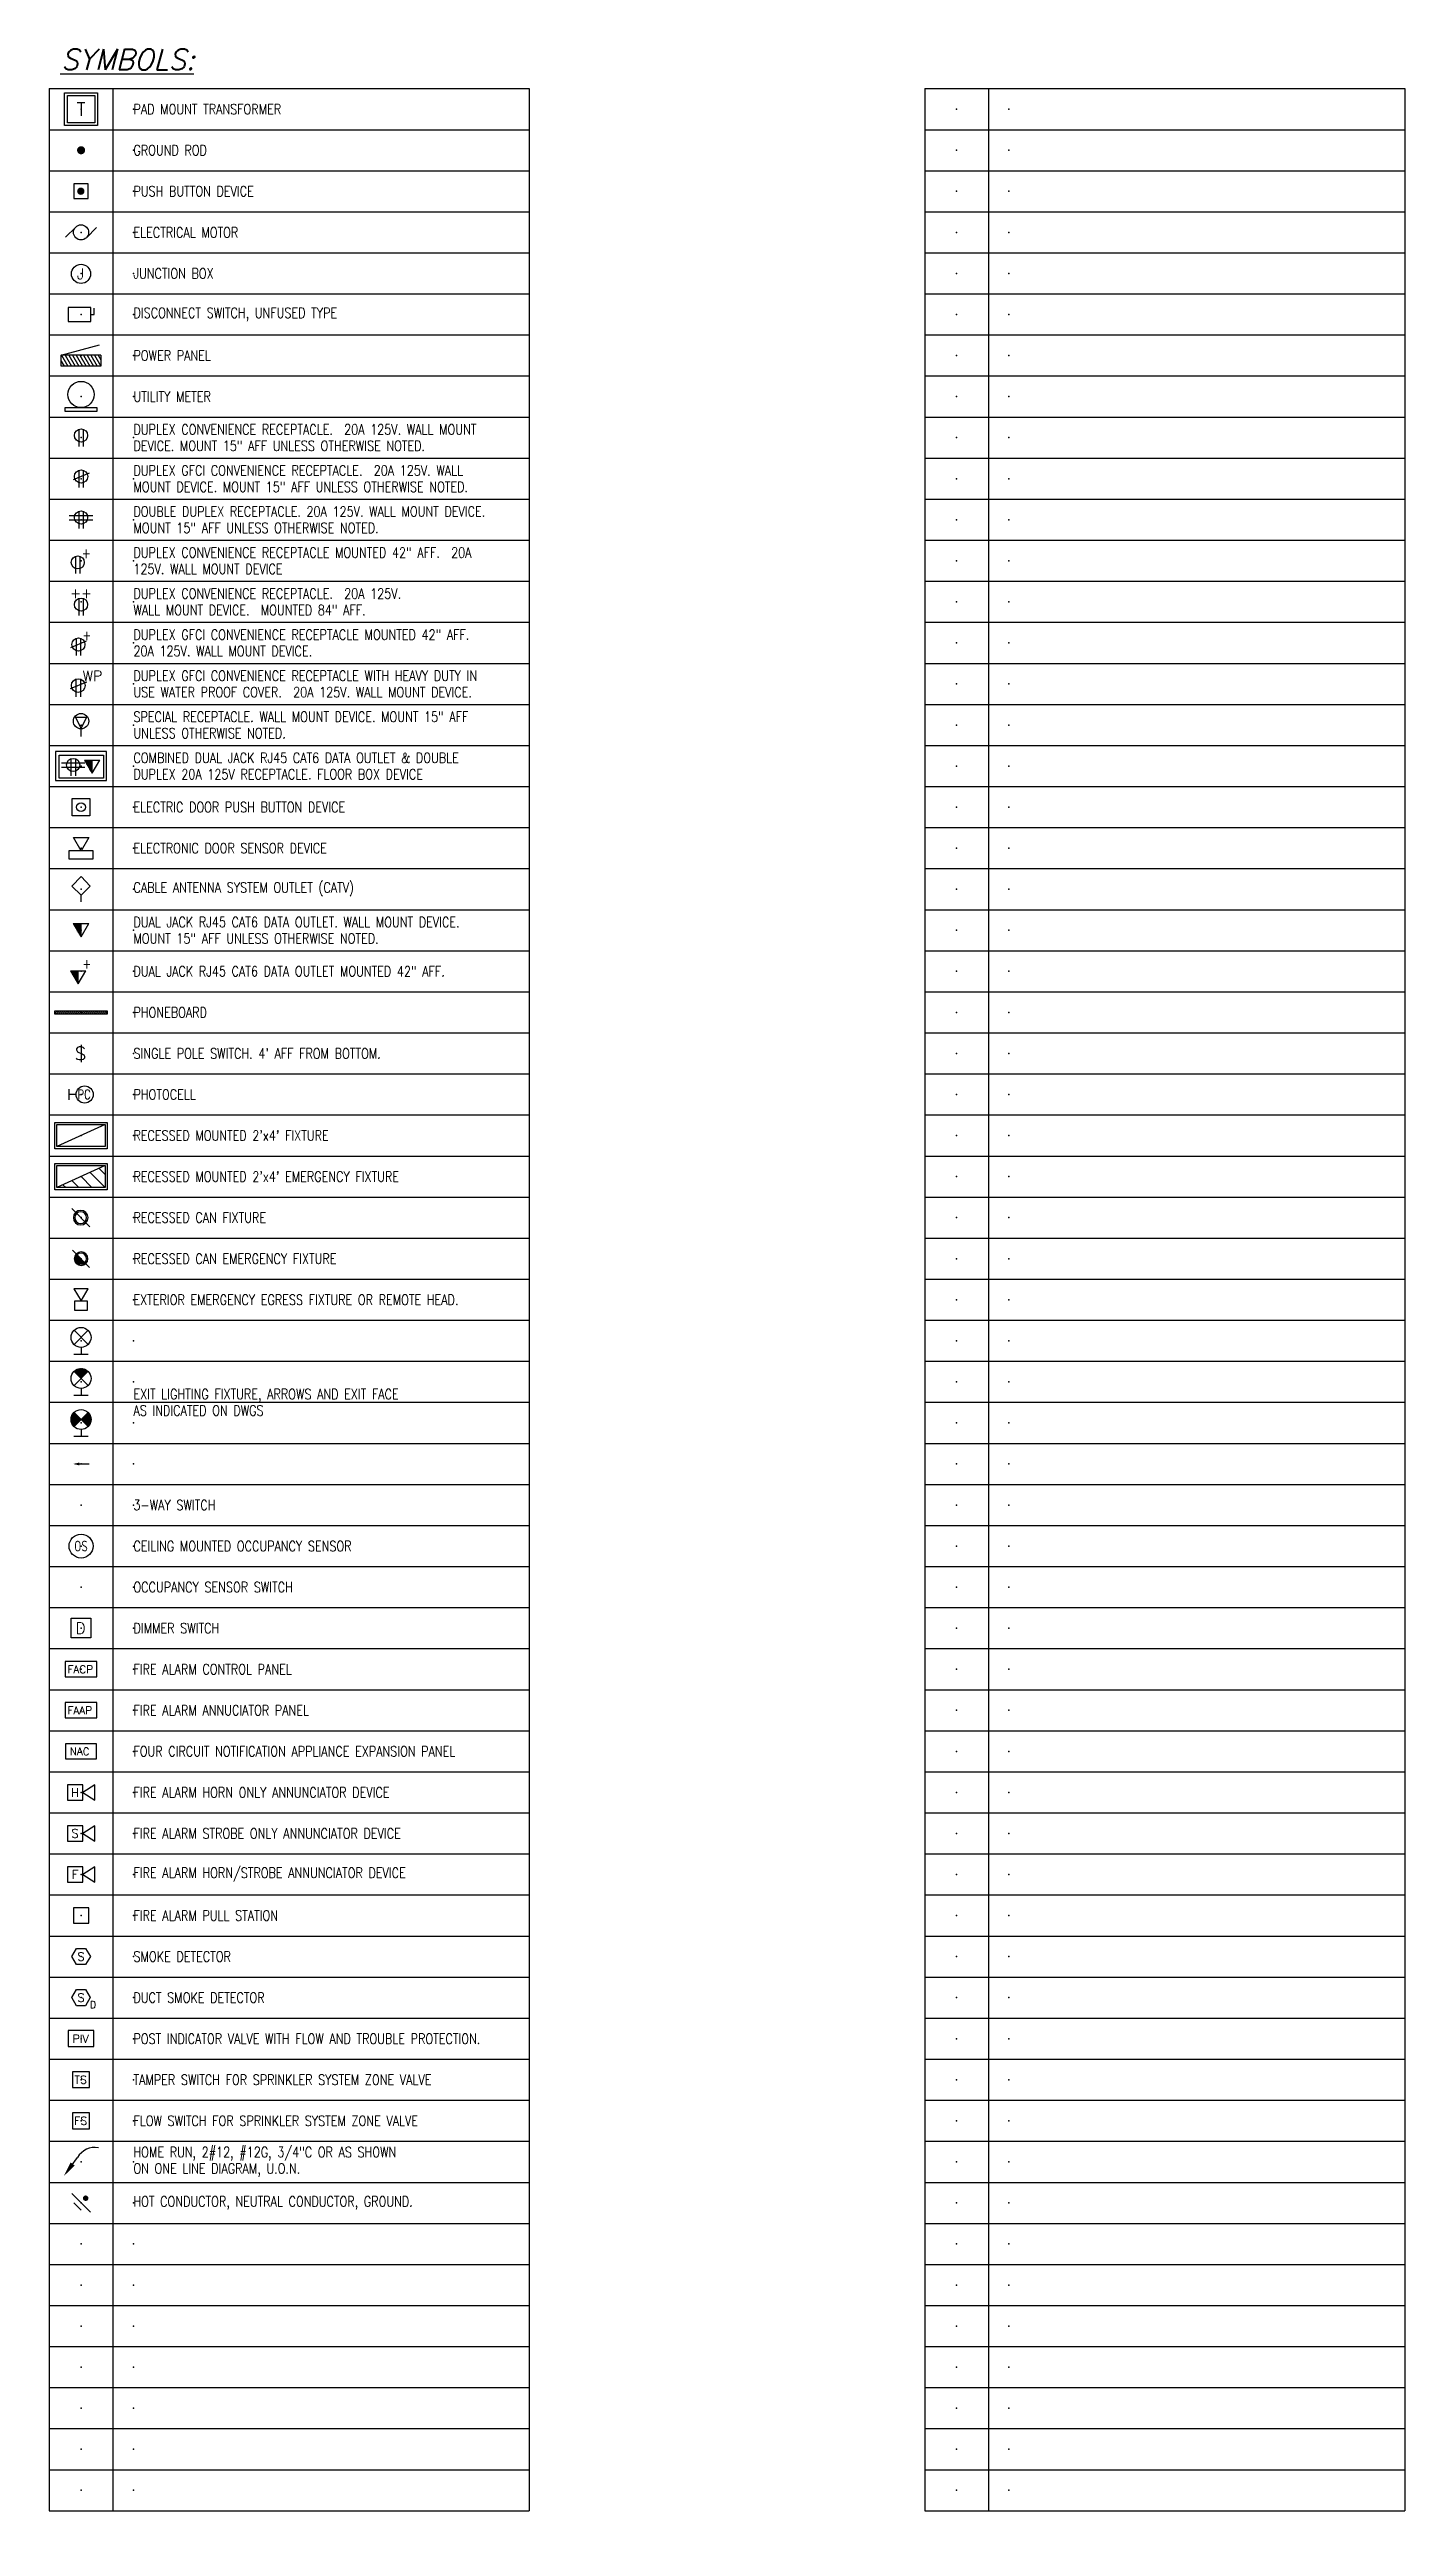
# Model space of a CAD drawing. Header units: inches. Extents: x 40.6 to 53, y 0.3 to 22.7.
import ezdxf
from ezdxf.enums import TextEntityAlignment as Align

# ---------------------------------------------------------------- set-up
doc = ezdxf.new("R2010")
doc.units = ezdxf.units.IN
doc.header["$LTSCALE"] = 0.5
doc.header["$MEASUREMENT"] = 0
for name, color, linetype in [('E-COMM-EQPM-N-D', 5, 'Continuous'), ('E-COMM-WALL-N', 5, 'Continuous'), ('E-FIRE-CLNG-N-D', 240, 'Continuous'), ('E-FIRE-EQPM-N', 240, 'Continuous'), ('E-FIRE-EQPM-N-D', 240, 'Continuous'), ('E-FIRE-WALL-N-D', 240, 'Continuous'), ('E-LITE-CLNG-N', 50, 'Continuous'), ('E-LITE-CLNG-N-D', 50, 'Continuous'), ('E-LITE-EMER-N', 50, 'Continuous'), ('E-LITE-EQPM-N-D', 50, 'Continuous'), ('E-LITE-OCCSENS-CLNG-N-D', 50, 'Continuous'), ('E-LITE-SWCH-N-D', 50, 'Continuous'), ('E-LITE-WALL-N', 50, 'Continuous'), ('E-POWR-CIRC-N', 80, 'Continuous'), ('E-POWR-DEVC-N', 210, 'Continuous'), ('E-POWR-EQPM-N', 210, 'Continuous'), ('E-POWR-EQPM-N-D', 210, 'Continuous'), ('E-POWR-WALL-N', 210, 'Continuous'), ('E-POWR-WALL-N-D', 210, 'Continuous'), ('E-SCHD', 80, 'Continuous'), ('E-SCHD-TEXT', 80, 'Continuous')]:
    doc.layers.add(name, color=color, linetype=linetype)
doc.layers.add('E-POWR-GRND', color=121, linetype='Continuous', lineweight=50)
doc.layers.add('G-Anno-Nplt', color=140, linetype='Continuous', plot=False)
doc.styles.add('NOTES', font='romans.shx', dxfattribs={"width": 0.8})
doc.styles.add('Notes-ms', font='dim.shx', dxfattribs={"width": 0.9, "height": 6})
doc.styles.add('RomanS', font='romans.shx')
doc.styles.add('SIMPLEX', font='txt.shx')
doc.styles.get("Standard").update_dxf_attribs({"font": 'romans.shx', "width": 0.8})
pattern_1 = [(225, (216.6799184, 94.8067605), (0.00220970869, -0.00220970869), [])]

# ---------------------------------------------------------------- blocks, each defined once
blk = doc.blocks.new('Homerun')
blk.add_lwpolyline([(0.069, 0.093), (0.126, 0.171)])
blk.add_arc((0.281, 0.086), 0.176, 78.4171, 151.4061)
blk.add_solid([(0.1, 0.098), (0, 0), (0.063, 0.125)])
blk = doc.blocks.new('JNCTN')
blk.add_circle((0, 0), 3.5)
at = {"style": 'RomanS'}
blk.add_text('J', height=4, dxfattribs=at).set_placement((-0.17, 0), align=Align.MIDDLE_CENTER)
blk = doc.blocks.new('FDISC60_8')
at = {"color": 0}
for p, q in [((8, 5), (10.25, 5)), ((10.25, 5), (10.25, 9.5))]:
    blk.add_line(p, q, dxfattribs=at)
blk.add_lwpolyline([(8, 10), (-8, 10), (-8, 0), (8, 0)], close=True)
at = {"color": 0, "style": 'RomanS', "width": 0.8}
blk.add_attdef('F', text='', height=8, dxfattribs=at).set_placement((0, 5), align=Align.MIDDLE_CENTER)
blk = doc.blocks.new('TRANSFUT')
for points in [[(-15, 15), (15, 15), (15, -15), (-15, -15)], [(-12.5, 12.5), (12.5, 12.5), (12.5, -12.5), (-12.5, -12.5)]]:
    blk.add_lwpolyline(points, close=True)
at = {"style": 'RomanS'}
blk.add_text('T', height=12, dxfattribs=at).set_placement((0, 0), align=Align.MIDDLE_CENTER)
blk = doc.blocks.new('EH9')
for p, q in [((-18, 10), (16.8, 19.3)), ((-18, 0), (-18, 10)), ((18, 10), (-18, 10)), ((-18, 4.5), (-15.4, 0)), ((18, 0), (-18, 0)), ((-17.8, 10), (-12.1, 0)), ((-14.5, 10), (-8.7, 0)), ((-11.1, 10), (-5.4, 0)), ((-7.8, 10), (-2.1, 0)), ((-4.4, 10), (1.3, 0)), ((-1.1, 10), (4.6, 0)), ((2.2, 10), (8, 0)), ((5.6, 10), (11.3, 0)), ((8.9, 10), (14.7, 0)), ((12.3, 10), (18, 0)), ((15.6, 10), (18, 5.8)), ((18, 10), (18, 0))]:
    blk.add_line(p, q)
blk = doc.blocks.new('RCPT8++')
for p, q in [((0, 15.7), (0, 0)), ((4, 15.7), (4, 0))]:
    blk.add_line(p, q)
blk.add_circle((2, 10), 6)
at = {"insert": (2, 25), "char_height": 9, "width": 8.261, "attachment_point": 2, "style": 'RomanS'}
blk.add_mtext('++', dxfattribs=at)
blk = doc.blocks.new('RCPT8')
for p, q in [((0, 15.7), (0, 0)), ((4, 15.7), (4, 0))]:
    blk.add_line(p, q)
blk.add_circle((2, 10), 6)
blk = doc.blocks.new('RCPTGFI4')
for p, q in [((4.6, 6.5), (-2.6, 3.5)), ((0, 7.8), (0, 0)), ((2, 7.8), (2, 0))]:
    blk.add_line(p, q)
blk.add_circle((1, 5), 3)
blk = doc.blocks.new('RCPTGFI4+42')
for p, q in [((4.6, 6.5), (-2.6, 3.5)), ((0, 7.8), (0, 0)), ((2, 7.8), (2, 0))]:
    blk.add_line(p, q)
blk.add_circle((1, 5), 3)
at = {"insert": (2.9, 11.5), "char_height": 4.5, "width": 4.13, "attachment_point": 1, "style": 'RomanS'}
blk.add_mtext('{\\W0.8;+}', dxfattribs=at)
blk = doc.blocks.new('RCPTSP8')
at = {"color": 0}
for p, q in [((0, 7.5), (-5, 17.5)), ((-5, 17.5), (5, 17.5)), ((5, 17.5), (0, 7.5)), ((0, 0), (0, 6.9))]:
    blk.add_line(p, q, dxfattribs=at)
blk.add_circle((0, 13.9), 7, dxfattribs=at)
blk = doc.blocks.new('RCPTDBL8')
at = {"color": 0}
for p, q in [((-8.8, 12), (12.8, 12)), ((-8.8, 8), (12.8, 8)), ((0, 15.7), (0, 0)), ((4, 15.7), (4, 0))]:
    blk.add_line(p, q, dxfattribs=at)
blk.add_circle((2, 10), 6, dxfattribs=at)
blk = doc.blocks.new('RCPTFLDTA4')
for p, q in [((11.6, 13.2), (-11.6, 13.2)), ((-11.6, 13.2), (-11.6, 0)), ((-10, 1.1), (-10, 11.6)), ((-10, 11.6), (10.2, 11.6)), ((10.2, 11.6), (10.2, 1.1)), ((11.6, 0), (11.6, 13.2)), ((-11.6, 0), (11.6, 0)), ((10.2, 1.1), (-10, 1.1))]:
    blk.add_line(p, q)
at = {"color": 0}
for p, q in [((-9, 8.1), (1.8, 8.1)), ((-9, 6.1), (1.8, 6.1)), ((-4.6, 9.9), (-4.6, 2.1)), ((-2.6, 9.9), (-2.6, 2.1))]:
    blk.add_line(p, q, dxfattribs=at)
blk.add_circle((-3.6, 7.1), 3, dxfattribs=at)
at = {"layer": 'E-COMM-EQPM-N-D'}
for p, q in [((1.6, 9.3), (5.1, 3.3)), ((1.6, 9.3), (8.6, 9.3)), ((2.1, 8.5), (2.1, 9.3)), ((2.3, 8.1), (2.3, 9.3)), ((2.5, 7.7), (2.5, 9.3)), ((2.7, 7.3), (2.7, 9.3)), ((2.9, 7), (2.9, 9.3)), ((3.2, 6.6), (3.2, 9.3)), ((3.4, 6.2), (3.4, 9.3)), ((3.6, 5.9), (3.6, 9.3)), ((3.8, 5.5), (3.8, 9.3)), ((4, 5.1), (4, 9.3)), ((4.2, 4.8), (4.2, 9.3)), ((4.4, 4.4), (4.4, 9.3)), ((4.7, 4), (4.7, 9.3)), ((4.9, 3.7), (4.9, 9.3)), ((5.1, 3.3), (5.1, 9.3)), ((5.1, 3.3), (8.6, 9.3))]:
    blk.add_line(p, q, dxfattribs=at)
blk = doc.blocks.new('RCPT8+42')
for p, q in [((0, 15.7), (0, 0)), ((4, 15.7), (4, 0))]:
    blk.add_line(p, q)
blk.add_circle((2, 10), 6)
at = {"insert": (5.8, 23), "char_height": 9, "width": 8.261, "attachment_point": 1, "style": 'RomanS'}
blk.add_mtext('{\\W0.8;+}', dxfattribs=at)
blk = doc.blocks.new('OCCUPANCY SENSOR CEILING')
blk.add_circle((0, 0), 7)
at = {"style": 'Notes-ms', "width": 0.9}
blk.add_text('OS', height=6.25, dxfattribs=at).set_placement((0, 0), align=Align.MIDDLE_CENTER)
blk = doc.blocks.new('Exit')
at = {"linetype": 'Continuous'}
for p, q in [((3.5, 0), (-3.5, 0)), ((0, -3.3), (0, 0)), ((-3.4, -11.6), (3.4, -4.7)), ((3.4, -11.6), (-3.4, -4.7))]:
    blk.add_line(p, q, dxfattribs=at)
blk.add_circle((0, -8.1), 4.86, dxfattribs=at)
blk = doc.blocks.new('DIMMERSWTCH4')
blk.add_lwpolyline([(0, 8.6), (8.6, 8.6), (8.6, 0), (0, 0)], close=True)
at = {"style": 'RomanS'}
blk.add_text('D', height=4.92, dxfattribs=at).set_placement((1.9, 1.8))
blk = doc.blocks.new('ARROW_90')
blk.add_line((5.7, 0), (14.7, 0))
blk.add_solid([(5.8, -1.3), (5.8, 1.3), (0, 0)])
blk = doc.blocks.new('DETECTOR8')
for p, q in [((-8.5, 0), (-4.2, 7.3)), ((-4.2, 7.3), (4.2, 7.3)), ((4.2, 7.3), (8.5, 0)), ((-4.2, -7.3), (-8.5, 0)), ((4.2, -7.3), (-4.2, -7.3)), ((8.5, 0), (4.2, -7.3))]:
    blk.add_line(p, q)
at = {"style": 'RomanS'}
blk.add_attdef('S', text='', height=7.5, dxfattribs=at).set_placement((0, 0), align=Align.MIDDLE_CENTER)
blk.add_attdef('D', (8.2, -9.6), '', height=6.25, dxfattribs=at)
blk = doc.blocks.new('HRNSRB8_90')
at = {"color": 0}
for p, q in [((0, 7), (0, -7)), ((14, 7), (0, 7)), ((25, 7), (14, 0)), ((14, -7), (14, 7)), ((14, 0), (25, -7)), ((25, -7), (25, 7)), ((0, -7), (14, -7))]:
    blk.add_line(p, q, dxfattribs=at)
at = {"color": 0, "style": 'RomanS'}
blk.add_attdef('F', text='', height=8, dxfattribs=at).set_placement((7, 0), align=Align.MIDDLE_CENTER)
blk = doc.blocks.new('PULL8')
at = {"color": 0}
for p, q in [((-7, 14), (-7, 0)), ((7, 14), (-7, 14)), ((-7, 0), (7, 0)), ((7, 0), (7, 14))]:
    blk.add_line(p, q, dxfattribs=at)
at = {"color": 0, "style": 'RomanS', "flags": 2}
blk.add_attdef('F', text='', height=8, dxfattribs=at).set_placement((0, 7), align=Align.MIDDLE_CENTER)
blk = doc.blocks.new('NAC8')
at = {"color": 0}
for p, q in [((-14.1, 13.7), (-14.1, 0)), ((14.1, 13.7), (-14.1, 13.7)), ((-14.1, 0), (14.1, 0)), ((14.1, 0), (14.1, 13.7))]:
    blk.add_line(p, q, dxfattribs=at)
at = {"color": 0, "style": 'RomanS'}
blk.add_text('NAC', height=6.86, dxfattribs=at).set_placement((-10.2, 3.3))
blk = doc.blocks.new('HRNSRB8_270')
at = {"color": 0}
for p, q in [((-14, 0), (-25, 7)), ((-25, 7), (-25, -7)), ((-25, -7), (-14, 0)), ((-14, 7), (-14, -7)), ((0, 7), (-14, 7)), ((0, -7), (0, 7)), ((-14, -7), (0, -7))]:
    blk.add_line(p, q, dxfattribs=at)
at = {"color": 0, "style": 'RomanS'}
blk.add_attdef('F', text='', height=8, dxfattribs=at).set_placement((-7, 0), align=Align.MIDDLE_CENTER)
blk = doc.blocks.new('FACP8')
at = {"color": 0}
for p, q in [((14.4, 14), (-14.4, 14)), ((-14.4, 14), (-14.4, 0)), ((-14.4, 0), (14.4, 0)), ((14.4, 0), (14.4, 14))]:
    blk.add_line(p, q, dxfattribs=at)
at = {"color": 0, "style": 'RomanS'}
blk.add_text('FACP', height=7, dxfattribs=at).set_placement((-12.4, 3.4))
blk = doc.blocks.new('FAAP4_90')
at = {"color": 0}
for p, q in [((-7, 7.2), (-7, -7.2)), ((0, 7.2), (-7, 7.2)), ((0, -7.2), (0, 7.2)), ((-7, -7.2), (0, -7.2))]:
    blk.add_line(p, q, dxfattribs=at)
at = {"color": 0, "style": 'RomanS'}
blk.add_text('FAAP', height=3.5, rotation=90, dxfattribs=at).set_placement((-1.7, -6.2))
blk = doc.blocks.new('DETECTOR4')
for p, q in [((-4.2, 0), (-2.1, 3.7)), ((-2.1, 3.7), (2.1, 3.7)), ((2.1, 3.7), (4.2, 0)), ((-2.1, -3.7), (-4.2, 0)), ((2.1, -3.7), (-2.1, -3.7)), ((4.2, 0), (2.1, -3.7))]:
    blk.add_line(p, q)
at = {"style": 'RomanS'}
blk.add_attdef('S', text='', height=3.75, dxfattribs=at).set_placement((0, 0), align=Align.MIDDLE_CENTER)
blk.add_attdef('D', (4.1, -4.8), '', height=3.12, dxfattribs=at)
blk = doc.blocks.new('PHDTA4+42')
for p, q in [((-3.5, 6), (3.5, 6)), ((-3.5, 6), (0, 0)), ((-3.3, 5.5), (-3.3, 6)), ((-3, 5.2), (-3, 6)), ((-2.8, 4.8), (-2.8, 6)), ((-2.6, 4.4), (-2.6, 6)), ((-2.4, 4.1), (-2.4, 6)), ((-2.2, 3.7), (-2.2, 6)), ((-1.9, 3.3), (-1.9, 6)), ((-1.7, 3), (-1.7, 6)), ((-1.5, 2.6), (-1.5, 6)), ((-1.3, 2.2), (-1.3, 6)), ((-1.1, 1.9), (-1.1, 6)), ((-0.9, 1.5), (-0.9, 6)), ((-0.7, 1.1), (-0.7, 6)), ((-0.4, 0.8), (-0.4, 6)), ((-0.2, 0.4), (-0.2, 6)), ((0, 0), (3.5, 6)), ((0, 0), (0, 6))]:
    blk.add_line(p, q)
at = {"insert": (1.9, 11.5), "char_height": 4.5, "width": 4.13, "attachment_point": 1, "style": 'RomanS'}
blk.add_mtext('{\\W0.8;+}', dxfattribs=at)
blk = doc.blocks.new('DOOR SENSOR')
at = {"color": 0}
for points in [[(-5.6, 3.6), (-5.6, 0), (5.6, 0), (5.6, 3.6)], [(0, 3.6), (-3.5, 9.6), (3.5, 9.6)]]:
    blk.add_lwpolyline(points, close=True, dxfattribs=at)
blk = doc.blocks.new('push button control')
blk.add_lwpolyline([(-2, 2), (2, 2), (2, -2), (-2, -2)], close=True)
blk.add_circle((0, 0), 1)
blk = doc.blocks.new('PHDTA8')
for p, q in [((-7.1, 12), (7.1, 12)), ((-7.1, 12), (0, 0)), ((-6.5, 11.1), (-6.5, 12)), ((-6.1, 10.3), (-6.1, 12)), ((-5.6, 9.6), (-5.6, 12)), ((-5.2, 8.8), (-5.2, 12)), ((-4.8, 8.1), (-4.8, 12)), ((-4.3, 7.4), (-4.3, 12)), ((-3.9, 6.6), (-3.9, 12)), ((-3.5, 5.9), (-3.5, 12)), ((-3.1, 5.2), (-3.1, 12)), ((-2.6, 4.5), (-2.6, 12)), ((-2.2, 3.7), (-2.2, 12)), ((-1.7, 3), (-1.7, 12)), ((-1.3, 2.3), (-1.3, 12)), ((-0.9, 1.5), (-0.9, 12)), ((-0.4, 0.8), (-0.4, 12)), ((0, 0), (7.1, 12)), ((0, 0), (0, 12))]:
    blk.add_line(p, q)
blk = doc.blocks.new('TV4_VH')
for p, q in [((-4.2, 7.2), (0, 11.5)), ((0, 11.5), (4.2, 7.2)), ((0, 3), (-4.2, 7.2)), ((4.2, 7.2), (0, 3)), ((0, 0), (0, 3))]:
    blk.add_line(p, q)
at = {"color": 0, "linetype": 'ByBlock', "ltscale": 0.25, "style": 'NOTES', "width": 0.8}
blk.add_attdef('MOUNTING_HEIGHT', (-4.6, 12.4), '', height=3.9, dxfattribs=at)
at = {"style": 'RomanS', "flags": 2}
blk.add_attdef('TV', text='', height=3, dxfattribs=at).set_placement((0, 7.2), align=Align.MIDDLE_CENTER)
blk = doc.blocks.new('PHTO4')
at = {"color": 0}
for p, q in [((2.4, 0), (-2.4, 0)), ((0, 3.2), (0, 0))]:
    blk.add_line(p, q, dxfattribs=at)
blk.add_circle((0, 7.1), 3.9, dxfattribs=at)
at = {"color": 0, "style": 'NOTES', "width": 0.8}
blk.add_text('PC', height=4.22, rotation=90, dxfattribs=at).set_placement((2.1, 3.8))
blk = doc.blocks.new('A$C68D12C0E')
h = blk.add_hatch(color=256)
edge = h.paths.add_edge_path()
edge.add_arc((-0.004, -0.07), 0.035, 0, 360)
blk.add_lwpolyline([(-0.07, -0.14), (0.066, -0.14), (0.066, 0), (-0.07, 0)], close=True)
blk = doc.blocks.new('MOTOR_8')
for p, q in [((-18.8, -5.8), (-6.5, 6.5)), ((6.5, -6.5), (18.8, 5.8))]:
    blk.add_line(p, q)
blk.add_circle((0, 0), 9.23)
at = {"color": 0, "style": 'RomanS', "width": 0.8}
blk.add_attdef('XXX', text='', height=6.4, dxfattribs=at).set_placement((0, 0), align=Align.MIDDLE_CENTER)
blk = doc.blocks.new('SWITCH8')
at = {"color": 0}
blk.add_line((0, 16), (0, 0), dxfattribs=at)
at = {"color": 0, "linetype": 'ByBlock', "ltscale": 0.25, "style": 'NOTES'}
blk.add_text('S', height=12, dxfattribs=at).set_placement((-5.7, 2))
for p in [(4.8, 14.5), (4.8, -4.6)]:
    blk.add_attdef('SWITCH_CIRCUITRY', p, '', height=7.8, dxfattribs=at)
blk = doc.blocks.new('RCPTWP')
for p, q in [((4.6, 6.5), (-2.6, 3.5)), ((0, 7.8), (0, 0)), ((2, 7.8), (2, 0))]:
    blk.add_line(p, q)
blk.add_circle((1, 5), 3)
at = {"insert": (2.9, 11.5), "char_height": 4.5, "width": 4.13, "attachment_point": 1, "style": 'RomanS'}
blk.add_mtext('WP', dxfattribs=at)
blk = doc.blocks.new('PHONEBRD')
at = {"ltscale": 1.5}
h = blk.add_hatch(dxfattribs=at)
h.set_pattern_fill('ANSI31', color=256, scale=10, angle=270, style=0)
h.set_pattern_definition([(315, (46.3177, 1.7077), (0.883883, 0.883883), [])])
h.paths.add_polyline_path([(48, 3), (0, 3), (0, 0), (48, 0)])
for p, q in [((0, 0), (0, 3)), ((48, 0), (0, 0))]:
    blk.add_line(p, q, dxfattribs=at)
for p, q in [((0, 3), (48, 3)), ((48, 3), (48, 0))]:
    blk.add_line(p, q)
blk = doc.blocks.new('2X4REC_90')
for p, q in [((0, 12), (0, 0)), ((2, 22), (46, 2)), ((48, 0), (48, 12))]:
    blk.add_line(p, q)
for points in [[(0, 0), (48, 0), (48, 24), (0, 24)], [(46, 2), (46, 22), (2, 22), (2, 2)]]:
    blk.add_lwpolyline(points, close=True)
blk = doc.blocks.new('2X4RECEM_90')
for p, q in [((1.9, 22.1), (45.9, 2.1)), ((1.9, 14.1), (7.4, 19.6)), ((1.9, 2.1), (15.7, 15.9)), ((13.9, 2.1), (23.9, 12.1)), ((25.9, 2.1), (32.2, 8.4)), ((37.9, 2.1), (40.4, 4.6))]:
    blk.add_line(p, q)
for points in [[(-0.1, 0.1), (47.9, 0.1), (47.9, 24.1), (-0.1, 24.1)], [(45.9, 22.1), (1.9, 22.1), (1.9, 2.1), (45.9, 2.1)]]:
    blk.add_lwpolyline(points, close=True)
blk = doc.blocks.new('CANREC')
blk.add_line((-8, -8.4), (8.5, 8.4))
for radius in [6.67, 5.33]:
    blk.add_circle((0.3, 0), radius)
blk = doc.blocks.new('CANRECEMERG')
for p, q in [((-7.7, -7.9), (7.7, 7.9)), ((-3.1, -3.9), (3.9, 3.2)), ((-2.7, -4.2), (4.2, 2.7)), ((-2.2, -4.5), (4.5, 2.3)), ((-1.6, -4.7), (4.7, 1.7)), ((-1.1, -4.9), (4.9, 1.2)), ((-0.4, -5), (5, 0.5)), ((0.3, -5), (5, -0.2)), ((1.2, -4.9), (4.9, -1.1)), ((2.4, -4.4), (4.4, -2.3))]:
    blk.add_line(p, q)
for radius in [6.25, 5]:
    blk.add_circle((0, 0), radius)
blk = doc.blocks.new('METERUT4')
blk.add_lwpolyline([(-7.2, 1.8), (7.2, 1.8), (7.2, 0), (-7.2, 0)], close=True)
blk.add_circle((0, 7.8), 6)
at = {"style": 'SIMPLEX', "flags": 2}
blk.add_attdef('M', text='', height=6, dxfattribs=at).set_placement((0, 7.8), align=Align.MIDDLE_CENTER)
blk = doc.blocks.new('PIV32')
at = {"color": 0}
for p, q in [((44.8, 56), (-44.8, 56)), ((-44.8, 56), (-44.8, 0)), ((-44.8, 0), (44.8, 0)), ((44.8, 0), (44.8, 56))]:
    blk.add_line(p, q, dxfattribs=at)
at = {"color": 0, "style": 'RomanS'}
blk.add_text('PIV', height=28, dxfattribs=at).set_placement((-29.5, 13.5))
blk = doc.blocks.new('TS32')
at = {"color": 0}
for p, q in [((30, 56), (-30, 56)), ((-30, 56), (-30, 0)), ((-30, 0), (30, 0)), ((30, 0), (30, 56))]:
    blk.add_line(p, q, dxfattribs=at)
at = {"color": 0, "style": 'RomanS'}
blk.add_attdef('TS', text='', height=28, dxfattribs=at).set_placement((-1.3, 27.9), align=Align.MIDDLE_CENTER)
blk = doc.blocks.new('RMOTE')
at = {"color": 0}
for points in [[(-4.1, -6.3), (-4.1, 0), (4.1, 0), (4.1, -6.3)], [(0, -6.3), (-4.6, -14.3), (4.6, -14.3)]]:
    blk.add_lwpolyline(points, close=True, dxfattribs=at)

msp = doc.modelspace()

# ---------------------------------------------------------------- hatches: boundary and pattern name
at = {"layer": 'E-LITE-CLNG-N'}
h = msp.add_hatch(dxfattribs=at)
h.set_pattern_fill('ANSI31', color=256, scale=0.025, angle=270, style=0)
h.set_pattern_definition([(315, (-43.699434, 186.3996377), (0.00220970869, 0.00220970869), [])])
h.paths.add_polyline_path([(40.945, 10.665, 0.198912), (40.881, 10.692, 0.198912), (40.817, 10.665), (40.881, 10.601)])
h = msp.add_hatch(dxfattribs=at)
h.set_pattern_fill('ANSI31', color=256, scale=0.025, angle=180, style=0)
h.set_pattern_definition(pattern_1)
h.paths.add_polyline_path([(40.817, 10.162, -0.198912), (40.79, 10.226, -0.198912), (40.817, 10.291), (40.881, 10.226)])
h = msp.add_hatch(dxfattribs=at)
h.set_pattern_fill('ANSI31', color=256, scale=0.025, angle=180, style=0)
h.set_pattern_definition(pattern_1)
h.paths.add_polyline_path([(40.946, 10.162, 0.198912), (40.972, 10.226, 0.198912), (40.946, 10.291), (40.881, 10.226)])

# ---------------------------------------------------------------- linework, layer by layer
at = {"layer": 'E-POWR-CIRC-N'}
for p, q in [((40.796, 3.155), (40.966, 2.986)), ((40.814, 3.071), (40.882, 3.003))]:
    msp.add_line(p, q, dxfattribs=at)
at = {"layer": 'E-POWR-CIRC-N', "const_width": 0.025}
msp.add_lwpolyline([(40.911, 3.113, 1), (40.936, 3.113, 1)], format="xyb", close=True, dxfattribs=at)
at = {"layer": 'E-POWR-GRND', "const_width": 0.0366}
msp.add_lwpolyline([(40.863, 21.82, 1), (40.9, 21.82, 1)], format="xyb", close=True, dxfattribs=at)
at = {"layer": 'E-SCHD'}
for p, q in [((40.59, 22.383), (40.59, 0.258)), ((40.59, 22.383), (44.977, 22.383)), ((41.172, 22.383), (41.172, 0.258)), ((44.977, 22.383), (44.977, 0.258)), ((48.59, 22.383), (48.59, 0.258)), ((48.59, 22.383), (52.977, 22.383)), ((49.172, 22.383), (49.172, 0.258)), ((52.977, 22.383), (52.977, 0.258)), ((40.59, 22.008), (44.977, 22.008)), ((48.59, 22.008), (52.977, 22.008)), ((40.59, 21.633), (44.977, 21.633)), ((48.59, 21.633), (52.977, 21.633)), ((40.59, 21.258), (44.977, 21.258)), ((48.59, 21.258), (52.977, 21.258)), ((40.59, 20.883), (44.977, 20.883)), ((48.59, 20.883), (52.977, 20.883)), ((40.59, 20.508), (44.977, 20.508)), ((48.59, 20.508), (52.977, 20.508)), ((40.59, 20.133), (44.977, 20.133)), ((48.59, 20.133), (52.977, 20.133)), ((40.59, 19.758), (44.977, 19.758)), ((48.59, 19.758), (52.977, 19.758)), ((40.59, 19.383), (44.977, 19.383)), ((48.59, 19.383), (52.977, 19.383)), ((40.59, 19.008), (44.977, 19.008)), ((48.59, 19.008), (52.977, 19.008)), ((40.59, 18.633), (44.977, 18.633)), ((48.59, 18.633), (52.977, 18.633)), ((40.59, 18.258), (44.977, 18.258)), ((48.59, 18.258), (52.977, 18.258)), ((40.59, 17.883), (44.977, 17.883)), ((48.59, 17.883), (52.977, 17.883)), ((40.59, 17.508), (44.977, 17.508)), ((48.59, 17.508), (52.977, 17.508)), ((40.59, 17.133), (44.977, 17.133)), ((48.59, 17.133), (52.977, 17.133)), ((40.59, 16.758), (44.977, 16.758)), ((48.59, 16.758), (52.977, 16.758)), ((40.59, 16.383), (44.977, 16.383)), ((48.59, 16.383), (52.977, 16.383)), ((40.59, 16.008), (44.977, 16.008)), ((48.59, 16.008), (52.977, 16.008)), ((40.59, 15.633), (44.977, 15.633)), ((48.59, 15.633), (52.977, 15.633)), ((40.59, 15.258), (44.977, 15.258)), ((48.59, 15.258), (52.977, 15.258)), ((40.59, 14.883), (44.977, 14.883)), ((48.59, 14.883), (52.977, 14.883)), ((40.59, 14.508), (44.977, 14.508)), ((48.59, 14.508), (52.977, 14.508)), ((40.59, 14.133), (44.977, 14.133)), ((48.59, 14.133), (52.977, 14.133)), ((40.59, 13.758), (44.977, 13.758)), ((48.59, 13.758), (52.977, 13.758)), ((40.59, 13.383), (44.977, 13.383)), ((48.59, 13.383), (52.977, 13.383)), ((40.59, 13.008), (44.977, 13.008)), ((48.59, 13.008), (52.977, 13.008)), ((40.59, 12.633), (44.977, 12.633)), ((48.59, 12.633), (52.977, 12.633)), ((40.59, 12.258), (44.977, 12.258)), ((48.59, 12.258), (52.977, 12.258)), ((40.59, 11.883), (44.977, 11.883)), ((48.59, 11.883), (52.977, 11.883)), ((40.59, 11.508), (44.977, 11.508)), ((48.59, 11.508), (52.977, 11.508)), ((40.59, 11.133), (44.977, 11.133)), ((48.59, 11.133), (52.977, 11.133)), ((40.59, 10.758), (44.977, 10.758)), ((48.59, 10.758), (52.977, 10.758)), ((40.59, 10.383), (44.977, 10.383)), ((48.59, 10.383), (52.977, 10.383)), ((40.59, 10.008), (44.977, 10.008)), ((48.59, 10.008), (52.977, 10.008)), ((40.59, 9.633), (44.977, 9.633)), ((48.59, 9.633), (52.977, 9.633)), ((40.59, 9.258), (44.977, 9.258)), ((48.59, 9.258), (52.977, 9.258)), ((40.59, 8.883), (44.977, 8.883)), ((48.59, 8.883), (52.977, 8.883)), ((40.59, 8.508), (44.977, 8.508)), ((48.59, 8.508), (52.977, 8.508)), ((40.59, 8.133), (44.977, 8.133)), ((48.59, 8.133), (52.977, 8.133)), ((40.59, 7.758), (44.977, 7.758)), ((48.59, 7.758), (52.977, 7.758)), ((40.59, 7.383), (44.977, 7.383)), ((48.59, 7.383), (52.977, 7.383)), ((40.59, 7.008), (44.977, 7.008)), ((48.59, 7.008), (52.977, 7.008)), ((40.59, 6.633), (44.977, 6.633)), ((48.59, 6.633), (52.977, 6.633)), ((40.59, 6.258), (44.977, 6.258)), ((48.59, 6.258), (52.977, 6.258)), ((40.59, 5.883), (44.977, 5.883)), ((48.59, 5.883), (52.977, 5.883)), ((40.59, 5.508), (44.977, 5.508)), ((48.59, 5.508), (52.977, 5.508)), ((40.59, 5.133), (44.977, 5.133)), ((48.59, 5.133), (52.977, 5.133)), ((40.59, 4.758), (44.977, 4.758)), ((48.59, 4.758), (52.977, 4.758)), ((40.59, 4.383), (44.977, 4.383)), ((48.59, 4.383), (52.977, 4.383)), ((40.59, 4.008), (44.977, 4.008)), ((48.59, 4.008), (52.977, 4.008)), ((40.59, 3.633), (44.977, 3.633)), ((48.59, 3.633), (52.977, 3.633)), ((40.59, 3.258), (44.977, 3.258)), ((48.59, 3.258), (52.977, 3.258)), ((40.59, 2.883), (44.977, 2.883)), ((48.59, 2.883), (52.977, 2.883)), ((40.59, 2.508), (44.977, 2.508)), ((48.59, 2.508), (52.977, 2.508)), ((40.59, 2.133), (44.977, 2.133)), ((48.59, 2.133), (52.977, 2.133)), ((40.59, 1.758), (44.977, 1.758)), ((48.59, 1.758), (52.977, 1.758)), ((40.59, 1.383), (44.977, 1.383)), ((48.59, 1.383), (52.977, 1.383)), ((40.59, 1.008), (44.977, 1.008)), ((48.59, 1.008), (52.977, 1.008)), ((40.59, 0.633), (44.977, 0.633)), ((48.59, 0.633), (52.977, 0.633)), ((40.59, 0.258), (44.977, 0.258)), ((48.59, 0.258), (52.977, 0.258))]:
    msp.add_line(p, q, dxfattribs=at)
at = {"layer": 'G-Anno-Nplt'}
for p in [(40.881, 22.195), (41.36, 22.195), (48.881, 22.195), (49.36, 22.195), (40.881, 21.82), (41.36, 21.82), (48.881, 21.82), (49.36, 21.82), (40.881, 21.445), (41.36, 21.445), (48.881, 21.445), (49.36, 21.445), (40.881, 21.07), (41.36, 21.07), (48.881, 21.07), (49.36, 21.07), (40.881, 20.695), (41.36, 20.695), (48.881, 20.695), (49.36, 20.695), (40.881, 20.32), (41.36, 20.32), (48.881, 20.32), (49.36, 20.32), (40.881, 19.945), (41.36, 19.945), (48.881, 19.945), (49.36, 19.945), (40.881, 19.57), (41.36, 19.57), (48.881, 19.57), (49.36, 19.57), (40.881, 19.195), (41.36, 19.195), (48.881, 19.195), (49.36, 19.195), (40.881, 18.82), (41.36, 18.82), (48.881, 18.82), (49.36, 18.82), (40.881, 18.445), (41.36, 18.445), (48.881, 18.445), (49.36, 18.445), (40.881, 18.07), (41.36, 18.07), (48.881, 18.07), (49.36, 18.07), (40.881, 17.695), (41.36, 17.695), (48.881, 17.695), (49.36, 17.695), (40.881, 17.32), (41.36, 17.32), (48.881, 17.32), (49.36, 17.32), (40.881, 16.945), (41.36, 16.945), (48.881, 16.945), (49.36, 16.945), (40.881, 16.57), (41.36, 16.57), (48.881, 16.57), (49.36, 16.57), (40.881, 16.195), (41.36, 16.195), (48.881, 16.195), (49.36, 16.195), (40.881, 15.82), (41.36, 15.82), (48.881, 15.82), (49.36, 15.82), (40.881, 15.445), (41.36, 15.445), (48.881, 15.445), (49.36, 15.445), (40.881, 15.07), (41.36, 15.07), (48.881, 15.07), (49.36, 15.07), (40.881, 14.695), (41.36, 14.695), (48.881, 14.695), (49.36, 14.695), (40.881, 14.32), (41.36, 14.32), (48.881, 14.32), (49.36, 14.32), (40.881, 13.945), (41.36, 13.945), (48.881, 13.945), (49.36, 13.945), (40.881, 13.57), (41.36, 13.57), (48.881, 13.57), (49.36, 13.57), (40.881, 13.195), (41.36, 13.195), (48.881, 13.195), (49.36, 13.195), (40.881, 12.82), (41.36, 12.82), (48.881, 12.82), (49.36, 12.82), (40.881, 12.445), (41.36, 12.445), (48.881, 12.445), (49.36, 12.445), (40.881, 12.07), (41.36, 12.07), (48.881, 12.07), (49.36, 12.07), (40.881, 11.695), (41.36, 11.695), (48.881, 11.695), (49.36, 11.695), (40.881, 11.32), (41.36, 11.32), (48.881, 11.32), (49.36, 11.32), (40.881, 10.945), (41.36, 10.945), (48.881, 10.945), (49.36, 10.945), (40.881, 10.57), (41.36, 10.57), (48.881, 10.57), (49.36, 10.57), (40.881, 10.195), (41.36, 10.195), (48.881, 10.195), (49.36, 10.195), (40.881, 9.82), (41.36, 9.82), (48.881, 9.82), (49.36, 9.82), (40.881, 9.445), (41.36, 9.445), (48.881, 9.445), (49.36, 9.445), (40.881, 9.07), (41.36, 9.07), (48.881, 9.07), (49.36, 9.07), (40.881, 8.695), (41.36, 8.695), (48.881, 8.695), (49.36, 8.695), (40.881, 8.32), (41.36, 8.32), (48.881, 8.32), (49.36, 8.32), (40.881, 7.945), (41.36, 7.945), (48.881, 7.945), (49.36, 7.945), (40.881, 7.57), (41.36, 7.57), (48.881, 7.57), (49.36, 7.57), (40.881, 7.195), (41.36, 7.195), (48.881, 7.195), (49.36, 7.195), (40.881, 6.82), (41.36, 6.82), (48.881, 6.82), (49.36, 6.82), (40.881, 6.445), (41.36, 6.445), (48.881, 6.445), (49.36, 6.445), (40.881, 6.07), (41.36, 6.07), (48.881, 6.07), (49.36, 6.07), (40.881, 5.695), (41.36, 5.695), (48.881, 5.695), (49.36, 5.695), (40.881, 5.32), (41.36, 5.32), (48.881, 5.32), (49.36, 5.32), (40.881, 4.945), (41.36, 4.945), (48.881, 4.945), (49.36, 4.945), (40.881, 4.57), (41.36, 4.57), (48.881, 4.57), (49.36, 4.57), (40.881, 4.195), (41.36, 4.195), (48.881, 4.195), (49.36, 4.195), (40.881, 3.82), (41.36, 3.82), (48.881, 3.82), (49.36, 3.82), (40.881, 3.445), (41.36, 3.445), (48.881, 3.445), (49.36, 3.445), (40.881, 3.07), (41.36, 3.07), (48.881, 3.07), (49.36, 3.07), (40.881, 2.695), (41.36, 2.695), (48.881, 2.695), (49.36, 2.695), (40.881, 2.32), (41.36, 2.32), (48.881, 2.32), (49.36, 2.32), (40.881, 1.945), (41.36, 1.945), (48.881, 1.945), (49.36, 1.945), (40.881, 1.57), (41.36, 1.57), (48.881, 1.57), (49.36, 1.57), (40.881, 1.195), (41.36, 1.195), (48.881, 1.195), (49.36, 1.195), (40.881, 0.82), (41.36, 0.82), (48.881, 0.82), (49.36, 0.82), (40.881, 0.445), (41.36, 0.445), (48.881, 0.445), (49.36, 0.445)]:
    msp.add_point(p, dxfattribs=at)

# ---------------------------------------------------------------- block references
at = {"layer": 'E-COMM-EQPM-N-D'}
for name, p, xscale, yscale, zscale in [('TV4_VH', (40.881, 14.955), 0.02, 0.02, 0.02), ('PHDTA4+42', (40.856, 14.205), 0.02, 0.02, 0.02), ('PHONEBRD', (40.641, 13.93), 0.01, 0.01, 0.01)]:
    msp.add_blockref(name, p, dxfattribs=dict(at, xscale=xscale, yscale=yscale, zscale=zscale))
at = {"layer": 'E-COMM-WALL-N', "xscale": 0.01000000000000001, "yscale": 0.01000000000000001, "zscale": 0.01000000000000001}
msp.add_blockref('PHDTA8', (40.881, 14.636), dxfattribs=at)
at = {"layer": 'E-FIRE-CLNG-N-D'}
for name, p, xscale, yscale, zscale, values in [('DETECTOR8', (40.881, 5.32), 0.01, 0.01, 0.01, {'S': 'S'}), ('DETECTOR4', (40.881, 4.945), 0.02, 0.02, 0.02, {'D': 'D', 'S': 'S'})]:
    msp.add_blockref(name, p, dxfattribs=dict(at, xscale=xscale, yscale=yscale, zscale=zscale)).add_auto_attribs(values)
at = {"layer": 'E-FIRE-EQPM-N', "xscale": 0.01000000000000001, "yscale": 0.01000000000000001, "zscale": 0.01000000000000001}
msp.add_blockref('NAC8', (40.881, 7.127), dxfattribs=at)
at = {"layer": 'E-FIRE-EQPM-N-D'}
for name, p, xscale, yscale, zscale in [('FACP8', (40.881, 7.875), 0.01, 0.01, 0.01), ('PULL8', (40.881, 5.625), 0.01, 0.01, 0.01), ('PIV32', (40.881, 4.498), 0.002604166666666666, 0.002604166666666666, 0.002604166666666666)]:
    msp.add_blockref(name, p, dxfattribs=dict(at, xscale=xscale, yscale=yscale, zscale=zscale))
at = {"layer": 'E-FIRE-EQPM-N-D', "xscale": 0.02, "yscale": 0.02, "zscale": 0.02, "rotation": 270}
msp.add_blockref('FAAP4_90', (40.881, 7.5), dxfattribs=at)
at = {"layer": 'E-FIRE-EQPM-N-D', "xscale": 0.002604166666666666, "yscale": 0.002604166666666666, "zscale": 0.002604166666666666}
for p, values in [((40.881, 4.123), {'TS': 'TS'}), ((40.881, 3.748), {'TS': 'FS'})]:
    msp.add_blockref('TS32', p, dxfattribs=at).add_auto_attribs(values)
at = {"layer": 'E-FIRE-WALL-N-D', "xscale": 0.01, "yscale": 0.01, "zscale": 0.01, "rotation": 180}
msp.add_blockref('HRNSRB8_270', (40.756, 6.82), dxfattribs=at).add_auto_attribs({'F': 'H'})
at = {"layer": 'E-FIRE-WALL-N-D'}
ref = msp.add_blockref('HRNSRB8_270', (40.756, 6.445), dxfattribs=dict(at, xscale=0.01, yscale=0.01, zscale=0.01, rotation=180))
ref.add_attrib('F', 'S', dxfattribs={"layer": '0', "color": 0, "height": 0.08, "style": 'RomanS'}).set_placement((40.826, 6.445), align=Align.MIDDLE_CENTER)
at = {"layer": 'E-FIRE-WALL-N-D', "xscale": 0.01, "yscale": 0.01, "zscale": 0.01}
msp.add_blockref('HRNSRB8_90', (40.756, 6.07), dxfattribs=at).add_auto_attribs({'F': 'F'})
at = {"layer": 'E-LITE-CLNG-N', "xscale": 0.01875, "yscale": 0.01875, "zscale": 0.01875, "rotation": 180}
for p in [(40.881, 10.824), (40.881, 10.449), (40.881, 10.074)]:
    msp.add_blockref('Exit', p, dxfattribs=at)
at = {"layer": 'E-LITE-CLNG-N-D', "xscale": -0.01000000000000001, "yscale": 0.01000000000000001, "zscale": 0.01000000000000001, "rotation": 359.9999999999995}
for name, p in [('2X4REC_90', (41.121, 12.7)), ('2X4RECEM_90', (41.12, 12.324)), ('CANREC', (40.881, 12.07)), ('CANRECEMERG', (40.881, 11.695))]:
    msp.add_blockref(name, p, dxfattribs=at)
at = {"layer": 'E-LITE-EMER-N', "xscale": 0.01000000000000001, "yscale": 0.01000000000000001, "zscale": 0.01000000000000001}
msp.add_blockref('ARROW_90', (40.808, 9.82), dxfattribs=at)
at = {"layer": 'E-LITE-EQPM-N-D'}
for name, p, xscale, yscale, zscale, rotation in [('PHTO4', (40.772, 13.195), 0.02, 0.02, 0.02, 270), ('RMOTE', (40.881, 11.221), 0.014, 0.014, 0.014, 180)]:
    msp.add_blockref(name, p, dxfattribs=dict(at, xscale=xscale, yscale=yscale, zscale=zscale, rotation=rotation))
at = {"layer": 'E-LITE-OCCSENS-CLNG-N-D', "xscale": 0.015625, "yscale": 0.015625, "zscale": 0.015625}
msp.add_blockref('OCCUPANCY SENSOR CEILING', (40.881, 9.07), dxfattribs=at)
at = {"layer": 'E-LITE-SWCH-N-D', "xscale": 0.02083333333333333, "yscale": 0.02083333333333333, "zscale": 0.02083333333333333}
msp.add_blockref('DIMMERSWTCH4', (40.792, 8.231), dxfattribs=at)
at = {"layer": 'E-LITE-WALL-N', "xscale": 0.01000000000000001, "yscale": 0.01000000000000001, "zscale": 0.01000000000000001}
msp.add_blockref('SWITCH8', (40.881, 13.49), dxfattribs=at)
at = {"layer": 'E-POWR-CIRC-N'}
msp.add_blockref('Homerun', (40.723, 3.314), dxfattribs=at)
at = {"layer": 'E-POWR-DEVC-N', "xscale": 0.01300000000000001, "yscale": 0.01300000000000001, "zscale": 0.01300000000000001}
msp.add_blockref('FDISC60_8', (40.867, 20.255), dxfattribs=at)
at = {"layer": 'E-POWR-EQPM-N'}
for name, p, xscale, yscale, zscale in [('EH9', (40.881, 19.849), 0.00999999999999801, 0.00999999999999801, 0.00999999999999801), ('METERUT4', (40.881, 19.433), 0.02, 0.02, 0.02), ('RCPTGFI4', (40.861, 18.739), 0.02025, 0.02025, 0.02025)]:
    msp.add_blockref(name, p, dxfattribs=dict(at, xscale=xscale, yscale=yscale, zscale=zscale))
at = {"layer": 'E-POWR-EQPM-N-D'}
for name, p, xscale, yscale, zscale in [('TRANSFUT', (40.881, 22.195), 0.01, 0.01, 0.01), ('MOTOR_8', (40.881, 21.07), 0.0075, 0.0075, 0.0075), ('JNCTN', (40.881, 20.691), 0.025, 0.025, 0.025), ('push button control', (40.881, 15.82), 0.04, 0.04, 0.04), ('DOOR SENSOR', (40.881, 15.349), 0.02, 0.02, 0.02)]:
    msp.add_blockref(name, p, dxfattribs=dict(at, xscale=xscale, yscale=yscale, zscale=zscale))
at = {"layer": 'E-POWR-EQPM-N-D', "ltscale": 0.4, "xscale": 0.96, "yscale": 0.96, "zscale": 0.96}
msp.add_blockref('A$C68D12C0E', (40.883, 21.513), dxfattribs=at)
at = {"layer": 'E-POWR-EQPM-N-D', "xscale": 0.02, "yscale": 0.02, "zscale": 0.02, "rotation": 359.9971600414818}
msp.add_blockref('RCPTFLDTA4', (40.881, 16.063), dxfattribs=at)
at = {"layer": 'E-POWR-WALL-N', "xscale": 0.01000000000000001, "yscale": 0.01000000000000001, "zscale": 0.01000000000000001}
msp.add_blockref('RCPT8', (40.861, 19.115), dxfattribs=at)
at = {"layer": 'E-POWR-WALL-N-D'}
for name, p, xscale, yscale, zscale in [('RCPTDBL8', (40.861, 18.365), 0.01, 0.01, 0.01), ('RCPT8+42', (40.831, 17.955), 0.01, 0.01, 0.01), ('RCPT8++', (40.861, 17.57), 0.01, 0.01, 0.01), ('RCPTGFI4+42', (40.837, 17.205), 0.02, 0.02, 0.02), ('RCPTWP', (40.835, 16.826), 0.02083333333333333, 0.02083333333333333, 0.02083333333333333), ('RCPTSP8', (40.881, 16.466), 0.01, 0.01, 0.01)]:
    msp.add_blockref(name, p, dxfattribs=dict(at, xscale=xscale, yscale=yscale, zscale=zscale))

# ---------------------------------------------------------------- texts
at = {"layer": 'E-SCHD-TEXT', "color": 3, "oblique": 15}
msp.add_text('%%uSYMBOLS:', height=0.1875, dxfattribs=at).set_placement((40.699, 22.555))
at = {"layer": 'E-SCHD-TEXT', "width": 3.625, "attachment_point": 4, "line_spacing_factor": 0.96, "style": 'NOTES'}
for s, insert, char_height in [('PAD MOUNT TRANSFORMER', (41.36, 22.195), 0.09375), ('GROUND ROD ', (41.36, 21.82), 0.09375), ('PUSH BUTTON DEVICE', (41.36, 21.445), 0.09375), ('ELECTRICAL MOTOR', (41.36, 21.07), 0.09375), ('JUNCTION BOX', (41.36, 20.695), 0.09375), ('DISCONNECT SWITCH, UNFUSED TYPE', (41.36, 20.32), 0.09375), ('POWER PANEL ', (41.36, 19.945), 0.09375), ('UTILITY METER', (41.36, 19.57), 0.09375), ('DUPLEX CONVENIENCE RECEPTACLE.  20A 125V. WALL MOUNT DEVICE. MOUNT 15" AFF UNLESS OTHERWISE NOTED.', (41.36, 19.195), 0.09375), ('DUPLEX GFCI CONVENIENCE RECEPTACLE.  20A 125V. WALL MOUNT DEVICE. MOUNT 15" AFF UNLESS OTHERWISE NOTED.', (41.36, 18.82), 0.09375), ('DOUBLE DUPLEX RECEPTACLE. 20A 125V. WALL MOUNT DEVICE. MOUNT 15" AFF UNLESS OTHERWISE NOTED.', (41.36, 18.445), 0.09375), ('DUPLEX CONVENIENCE RECEPTACLE MOUNTED 42" AFF.  20A 125V. WALL MOUNT DEVICE', (41.36, 18.07), 0.09375), ('DUPLEX CONVENIENCE RECEPTACLE.  20A 125V.\\PWALL MOUNT DEVICE.  MOUNTED 84" AFF.', (41.36, 17.695), 0.09375), ('DUPLEX GFCI CONVENIENCE RECEPTACLE MOUNTED 42" AFF.  20A 125V. WALL MOUNT DEVICE.', (41.36, 17.32), 0.09375), ('DUPLEX GFCI CONVENIENCE RECEPTACLE WITH HEAVY DUTY IN USE WATER PROOF COVER.  20A 125V. WALL MOUNT DEVICE.', (41.36, 16.945), 0.09375), ('SPECIAL RECEPTACLE. WALL MOUNT DEVICE. MOUNT 15" AFF UNLESS OTHERWISE NOTED.', (41.36, 16.57), 0.09375), ('COMBINED DUAL JACK RJ45 CAT6 DATA OUTLET & DOUBLE DUPLEX 20A 125V RECEPTACLE. FLOOR BOX DEVICE', (41.36, 16.195), 0.09375), ('ELECTRIC DOOR PUSH BUTTON DEVICE', (41.36, 15.82), 0.09375), ('ELECTRONIC DOOR SENSOR DEVICE', (41.36, 15.445), 0.09375), ('CABLE ANTENNA SYSTEM OUTLET (CATV)', (41.36, 15.07), 0.09375), ('DUAL JACK RJ45 CAT6 DATA OUTLET. WALL MOUNT DEVICE. MOUNT 15" AFF UNLESS OTHERWISE NOTED.', (41.36, 14.695), 0.09375), ('DUAL JACK RJ45 CAT6 DATA OUTLET MOUNTED 42" AFF.', (41.36, 14.32), 0.09375), ('PHONEBOARD', (41.36, 13.945), 0.0938), ("SINGLE POLE SWITCH. 4' AFF FROM BOTTOM.", (41.36, 13.57), 0.09375), ('PHOTOCELL', (41.36, 13.195), 0.0938), ("RECESSED MOUNTED 2'x4' FIXTURE", (41.36, 12.82), 0.09375), ("RECESSED MOUNTED 2'x4' EMERGENCY FIXTURE", (41.36, 12.445), 0.09375), ('RECESSED CAN FIXTURE', (41.36, 12.07), 0.09375), ('RECESSED CAN EMERGENCY FIXTURE', (41.36, 11.695), 0.09375), ('EXTERIOR EMERGENCY EGRESS FIXTURE OR REMOTE HEAD.', (41.36, 11.32), 0.09375), ('EXIT LIGHTING FIXTURE, ARROWS AND EXIT FACE\\PAS INDICATED ON DWGS ', (41.36, 10.383), 0.09375), ('3-WAY SWITCH', (41.36, 9.445), 0.09375), ('CEILING MOUNTED OCCUPANCY SENSOR', (41.36, 9.07), 0.09375), ('OCCUPANCY SENSOR SWITCH', (41.36, 8.695), 0.09375), ('DIMMER SWITCH', (41.36, 8.32), 0.09375), ('FIRE ALARM CONTROL PANEL', (41.36, 7.945), 0.09375), ('FIRE ALARM ANNUCIATOR PANEL', (41.36, 7.57), 0.09375), ('FOUR CIRCUIT NOTIFICATION APPLIANCE EXPANSION PANEL', (41.36, 7.195), 0.09375), ('FIRE ALARM HORN ONLY ANNUNCIATOR DEVICE ', (41.36, 6.82), 0.09375), ('FIRE ALARM STROBE ONLY ANNUNCIATOR DEVICE ', (41.36, 6.445), 0.09375), ('FIRE ALARM HORN/STROBE ANNUNCIATOR DEVICE ', (41.36, 6.07), 0.09375), ('FIRE ALARM PULL STATION ', (41.36, 5.695), 0.09375), ('SMOKE DETECTOR ', (41.36, 5.32), 0.09375), ('DUCT SMOKE DETECTOR ', (41.36, 4.945), 0.09375), ('POST INDICATOR VALVE WITH FLOW AND TROUBLE PROTECTION.', (41.36, 4.57), 0.09375), ('TAMPER SWITCH FOR SPRINKLER SYSTEM ZONE VALVE', (41.36, 4.195), 0.09375), ('FLOW SWITCH FOR SPRINKLER SYSTEM ZONE VALVE', (41.36, 3.82), 0.09375), ('HOME RUN, 2#12, #12G, 3/4"C OR AS SHOWN\\PON ONE LINE DIAGRAM, U.O.N.', (41.36, 3.445), 0.09375), ('HOT CONDUCTOR, NEUTRAL CONDUCTOR, GROUND.', (41.36, 3.07), 0.09375)]:
    msp.add_mtext(s, dxfattribs=dict(at, insert=insert, char_height=char_height))

doc.saveas('drawing.dxf')
